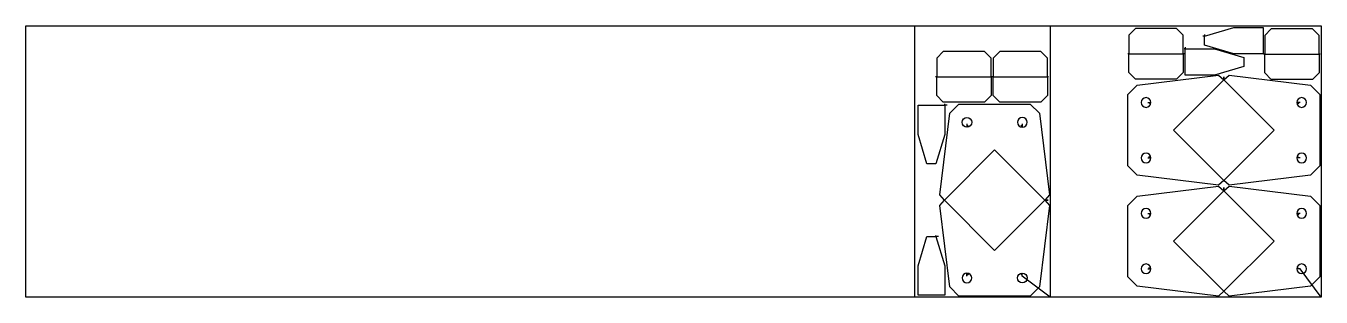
# Model space of a CAD drawing. Extents: x -4507 to 1513, y -537 to 723.
import ezdxf

# ---------------------------------------------------------------- set-up
doc = ezdxf.new("R2010")
doc.units = 0
doc.layers.get('0').update_dxf_attribs({"linetype": 'CONTINUOUS'})

msp = doc.modelspace()

# ---------------------------------------------------------------- linework, layer by layer
for p, q in [((-4506.7, -537.1), (-4506.7, 722.9)), ((-4506.7, 722.9), (1513.3, 722.9)), ((-376.7, 722.9), (-376.7, -537.1)), ((253.3, 722.9), (253.3, -537.1)), ((1513.3, 722.9), (1513.3, -537.1)), ((650.6, 710.5), (619.8, 679.7)), ((619.8, 679.7), (619.8, 592.9)), ((841.7, 710.5), (650.6, 710.5)), ((872.4, 679.7), (841.7, 710.5)), ((872.4, 592.9), (872.4, 679.7)), ((971.3, 675.9), (964.3, 675.9)), ((971.3, 675.9), (1107.5, 716.2)), ((971.3, 682.9), (971.3, 675.9)), ((971.3, 633.9), (971.3, 675.9)), ((1107.5, 716.2), (1243.9, 716.2)), ((1243.9, 716.2), (1243.9, 593.6)), ((1282, 708.8), (1251.2, 678)), ((1251.2, 678), (1251.2, 591.2)), ((1473.1, 708.8), (1282, 708.8)), ((1503.8, 678), (1473.1, 708.8)), ((1503.8, 591.2), (1503.8, 678)), ((881.6, 616.8), (876.6, 616.8)), ((881.6, 623.8), (881.6, 616.8)), ((881.6, 616.8), (1018.1, 616.8)), ((881.6, 494.2), (881.6, 616.8)), ((1107.5, 593.6), (971.3, 633.9)), ((1018.1, 616.8), (1154.2, 576.5)), ((619.8, 592.9), (614.8, 592.9)), ((619.8, 506.1), (619.8, 592.9)), ((619.8, 592.9), (872.4, 592.9)), ((877.4, 592.9), (872.4, 592.9)), ((872.4, 592.9), (872.4, 506.1)), ((1243.9, 593.6), (1107.5, 593.6)), ((1154.2, 576.5), (1154.2, 534.6)), ((1251.2, 591.2), (1246.2, 591.2)), ((1251.2, 504.4), (1251.2, 591.2)), ((1251.2, 591.2), (1503.8, 591.2)), ((1508.8, 591.2), (1503.8, 591.2)), ((1503.8, 591.2), (1503.8, 504.4)), ((650.6, 475.3), (619.8, 506.1)), ((657.9, 447), (1036.1, 493.4)), ((872.4, 506.1), (841.7, 475.3)), ((1018.1, 494.2), (881.6, 494.2)), ((1154.2, 534.6), (1018.1, 494.2)), ((1036.1, 493.4), (1061.4, 471.7)), ((1061.4, 471.7), (1060.9, 486.8)), ((1061.4, 471.7), (1086.6, 493.4)), ((1061.4, 486.7), (1061.4, 471.7)), ((1086.6, 493.4), (1464.8, 447)), ((1282, 473.6), (1251.2, 504.4)), ((1503.8, 504.4), (1473.1, 473.6)), ((657.9, 447), (614.8, 403.9)), ((614.8, 403.9), (657.9, 447)), ((841.7, 475.3), (650.6, 475.3)), ((1061.4, 471.7), (828, 238.3)), ((1294.8, 238.3), (1061.4, 471.7)), ((1473.1, 473.6), (1282, 473.6)), ((1464.8, 447), (1507.9, 403.9)), ((1464.8, 447), (1507.9, 403.9)), ((614.8, 72.8), (614.8, 403.9)), ((707.3, 367.1), (722.3, 367.1)), ((722.3, 367.1), (712.7, 361.9)), ((1415.4, 367.1), (1400.4, 367.1)), ((1400.4, 367.1), (1410.1, 361.9)), ((1507.9, 403.9), (1507.9, 72.8)), ((828, 238.3), (1061.4, 4.9)), ((1061.4, 4.9), (1294.8, 238.3)), ((657.9, 29.7), (614.8, 72.8)), ((707.3, 109.5), (722.3, 109.5)), ((722.3, 109.5), (712.7, 114.8)), ((1400.4, 109.5), (1410.1, 114.8)), ((1415.4, 109.5), (1400.4, 109.5)), ((1507.9, 72.8), (1464.8, 29.7)), ((1036.1, -16.8), (657.9, 29.7)), ((1061.4, 4.9), (1036.1, -16.8)), ((1086.6, -16.8), (1061.4, 4.9)), ((1464.8, 29.7), (1086.6, -16.8)), ((657.9, -68.3), (1036.1, -21.8)), ((1061.4, -43.5), (828, -276.9)), ((1036.1, -21.8), (1061.4, -43.5)), ((1061.4, -43.5), (1060.9, -28.5)), ((1061.4, -43.5), (1086.6, -21.8)), ((1061.4, -28.5), (1061.4, -43.5)), ((1294.8, -276.9), (1061.4, -43.5)), ((1086.6, -21.8), (1464.8, -68.3)), ((657.9, -68.3), (614.8, -111.4)), ((614.8, -111.4), (657.9, -68.3)), ((614.8, -442.5), (614.8, -111.4)), ((1464.8, -68.3), (1507.9, -111.4)), ((1464.8, -68.3), (1507.9, -111.4)), ((1507.9, -111.4), (1507.9, -442.5)), ((707.3, -148.1), (722.3, -148.1)), ((722.3, -148.1), (712.7, -153.4)), ((1415.4, -148.1), (1400.4, -148.1)), ((1400.4, -148.1), (1410.1, -153.4)), ((828, -276.9), (1061.4, -510.3)), ((1061.4, -510.3), (1294.8, -276.9)), ((707.3, -405.7), (722.3, -405.7)), ((722.3, -405.7), (712.7, -400.5)), ((1400.4, -405.7), (1410.1, -400.5)), ((1415.4, -405.7), (1400.4, -405.7)), ((1513.3, -537.1), (1415.4, -405.7)), ((657.9, -485.6), (614.8, -442.5)), ((1507.9, -442.5), (1464.8, -485.6)), ((1513.3, -537.1), (-4506.7, -537.1)), ((1036.1, -532.1), (657.9, -485.6)), ((1061.4, -510.3), (1036.1, -532.1)), ((1086.6, -532.1), (1061.4, -510.3)), ((1464.8, -485.6), (1086.6, -532.1))]:
    msp.add_line(p, q)
for points in [[(-15.8, 486.3), (-20.8, 486.3), (-20.8, 399.5), (-51.5, 368.7), (-242.6, 368.7), (-273.4, 399.5), (-273.4, 486.3), (-20.8, 486.3), (-20.8, 573.1), (-51.5, 603.9), (-242.6, 603.9), (-273.4, 573.1), (-273.4, 486.3), (-278.4, 486.3)], [(246.8, 486.3), (241.8, 486.3), (241.8, 399.5), (211.1, 368.7), (20, 368.7), (-10.8, 399.5), (-10.8, 486.3), (241.8, 486.3), (241.8, 573.1), (211.1, 603.9), (20, 603.9), (-10.8, 573.1), (-10.8, 486.3), (-15.8, 486.3)], [(-225.3, 355.2), (-236.3, 355.2), (-236.3, 218.7), (-276.6, 82.6), (-318.5, 82.6), (-358.9, 218.7), (-358.9, 355.2), (-236.3, 355.2), (-236.3, 360.2)], [(244.2, -86.5), (229.2, -86.5), (250.9, -111.8), (204.4, -489.9), (161.3, -533.1), (-169.8, -533.1), (-212.9, -489.9), (-259.4, -111.8), (-237.7, -86.5), (-4.2, -319.9), (229.2, -86.5), (-4.2, 146.9), (-237.7, -86.5), (-259.4, -61.2), (-212.9, 316.9), (-169.8, 360.1), (161.3, 360.1), (204.4, 316.9), (250.9, -61.2), (229.2, -86.5), (244.2, -86)], [(-265.6, -255.6), (-276.6, -255.6), (-236.3, -391.7), (-236.3, -528.2), (-358.9, -528.2), (-358.9, -391.7), (-318.5, -255.6), (-276.6, -255.6), (-276.6, -250.6)]]:
    msp.add_lwpolyline(points)
for points in [[(-133, 267.6), (-133, 252.6, -1), (-133, 297.6, -1), (-133, 252.6), (-127.8, 262.2)], [(124.6, 267.6), (124.6, 252.6, 1), (124.6, 297.6, 1), (124.6, 252.6), (119.3, 262.2)], [(-133, -440.6), (-133, -425.6, 1), (-133, -470.6, 1), (-133, -425.6), (-127.8, -435.2)], [(253.3, -537.1), (124.6, -440.6), (124.6, -425.6, -1), (124.6, -470.6, -1), (124.6, -425.6), (119.3, -435.2)]]:
    msp.add_lwpolyline(points, format="xyb")
for centre, start, end in [((699.8, 367.1), 0, 180), ((699.8, 367.1), 180, 0), ((1422.9, 367.1), 0, 180), ((1422.9, 367.1), 180, 0), ((699.8, 109.5), 0, 180), ((1422.9, 109.5), 0, 180), ((699.8, 109.5), 180, 0), ((1422.9, 109.5), 180, 0), ((699.8, -148.1), 0, 180), ((699.8, -148.1), 180, 0), ((1422.9, -148.1), 0, 180), ((1422.9, -148.1), 180, 0), ((699.8, -405.7), 0, 180), ((699.8, -405.7), 180, 0), ((1422.9, -405.7), 0, 180), ((1422.9, -405.7), 180, 0)]:
    msp.add_arc(centre, 22.5, start, end)

doc.saveas('drawing.dxf')
